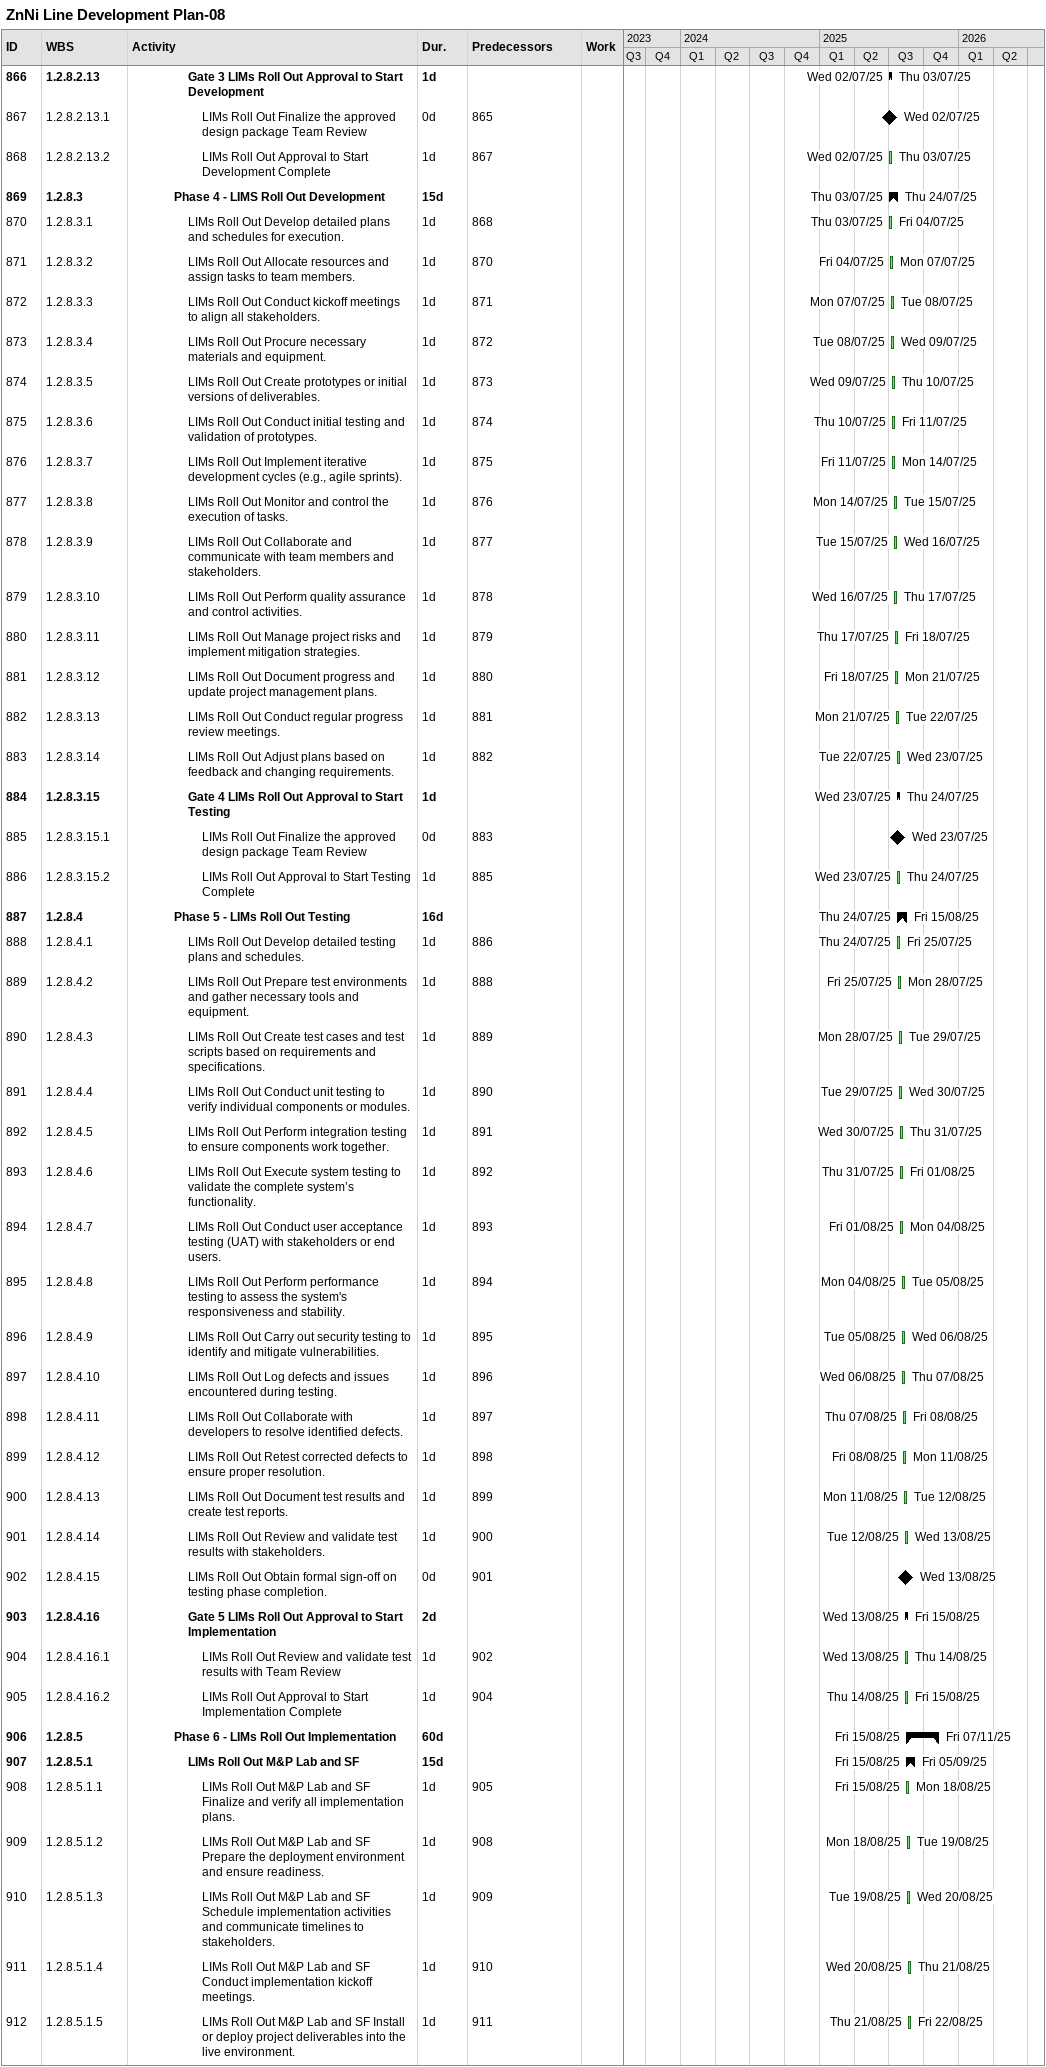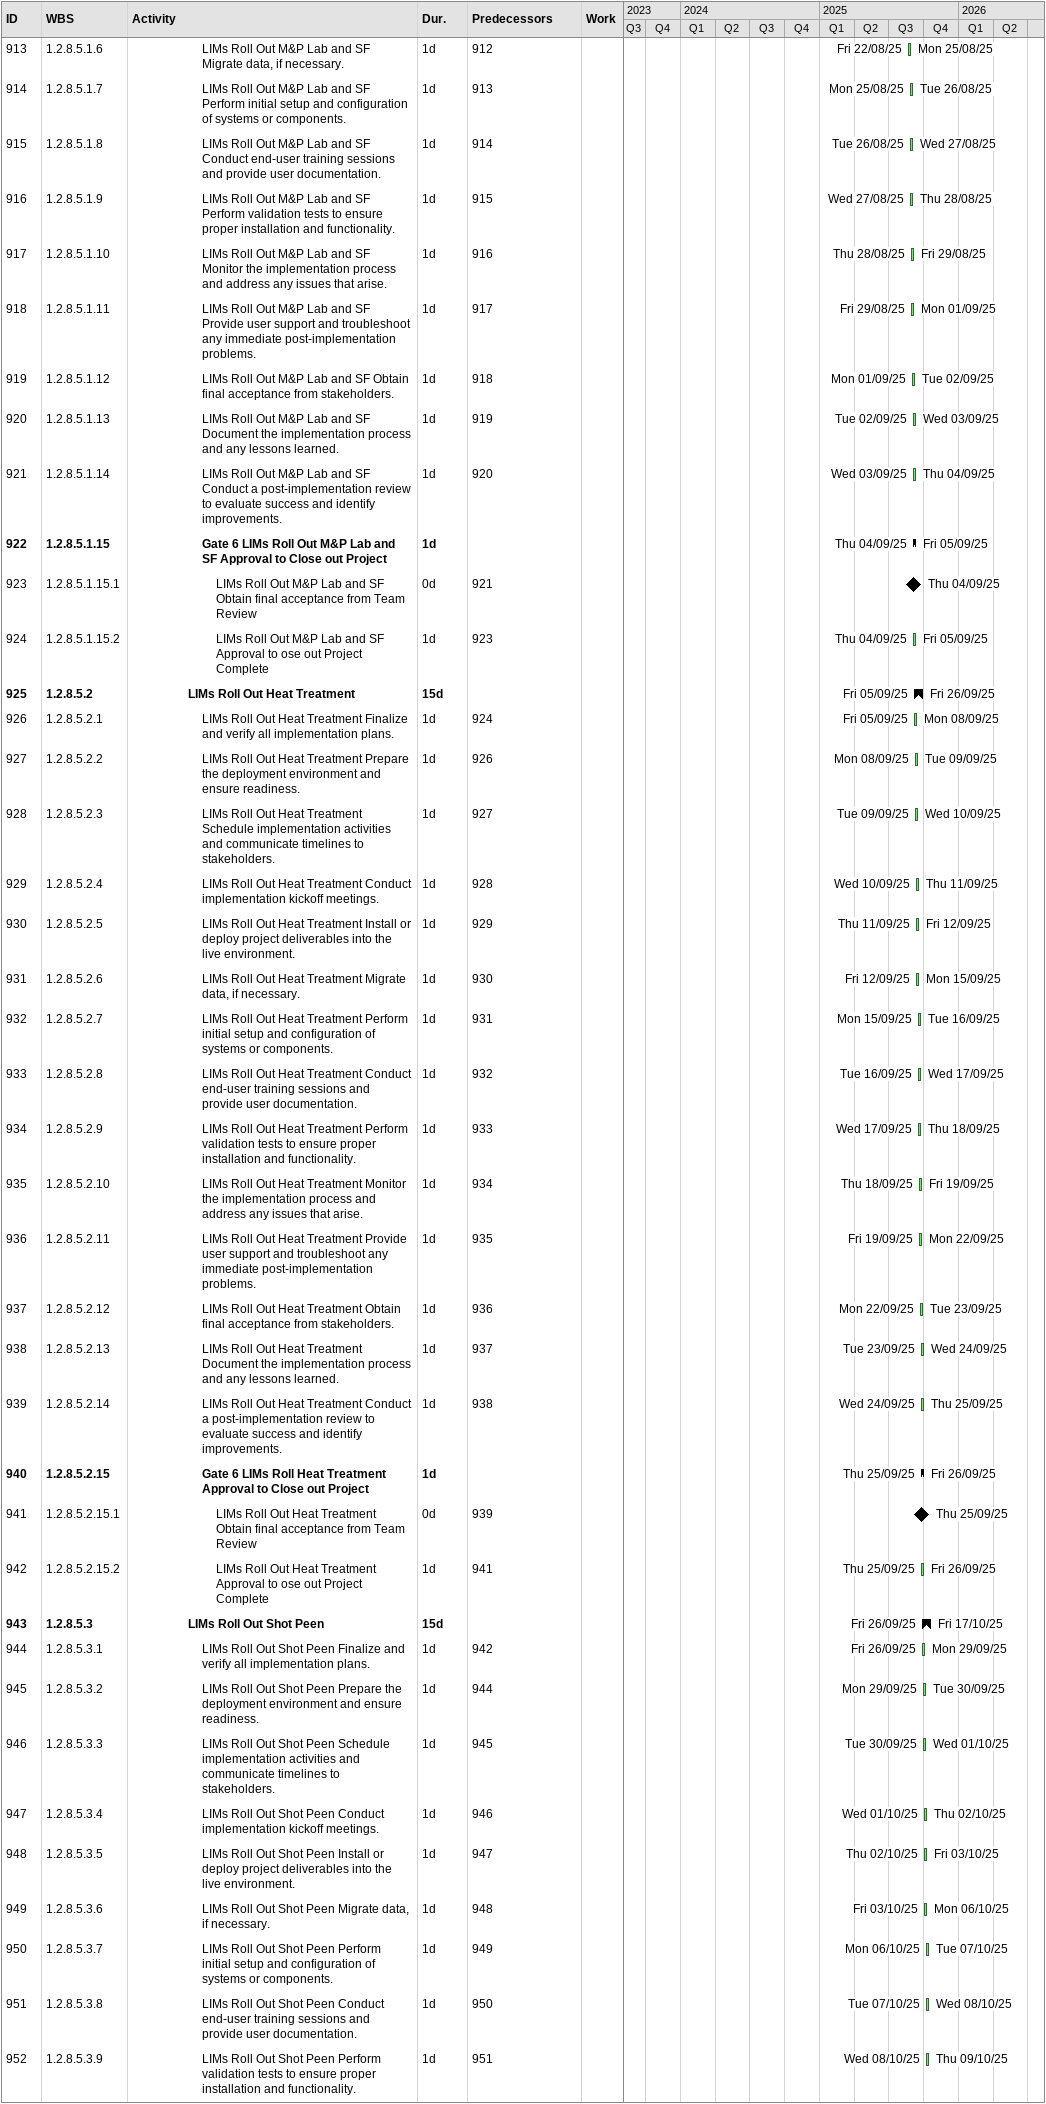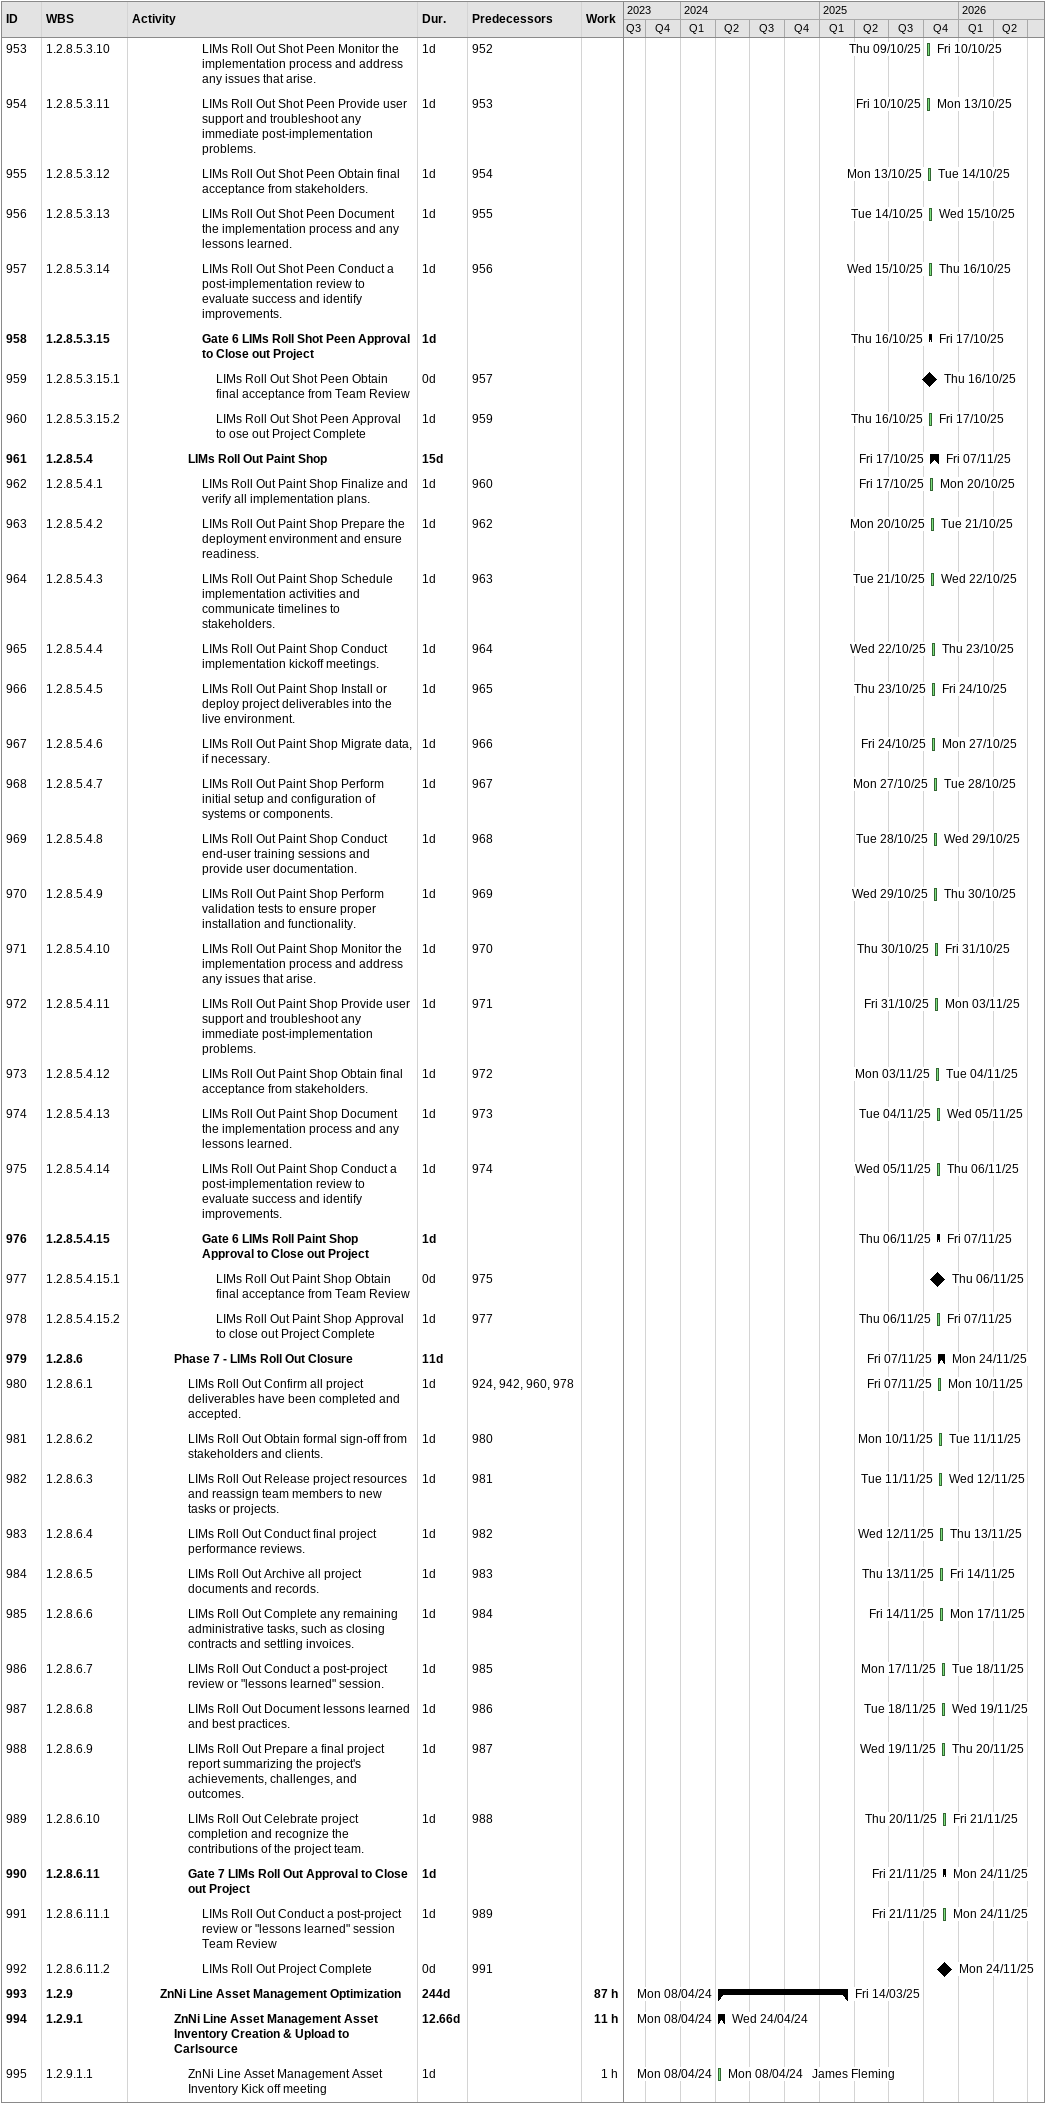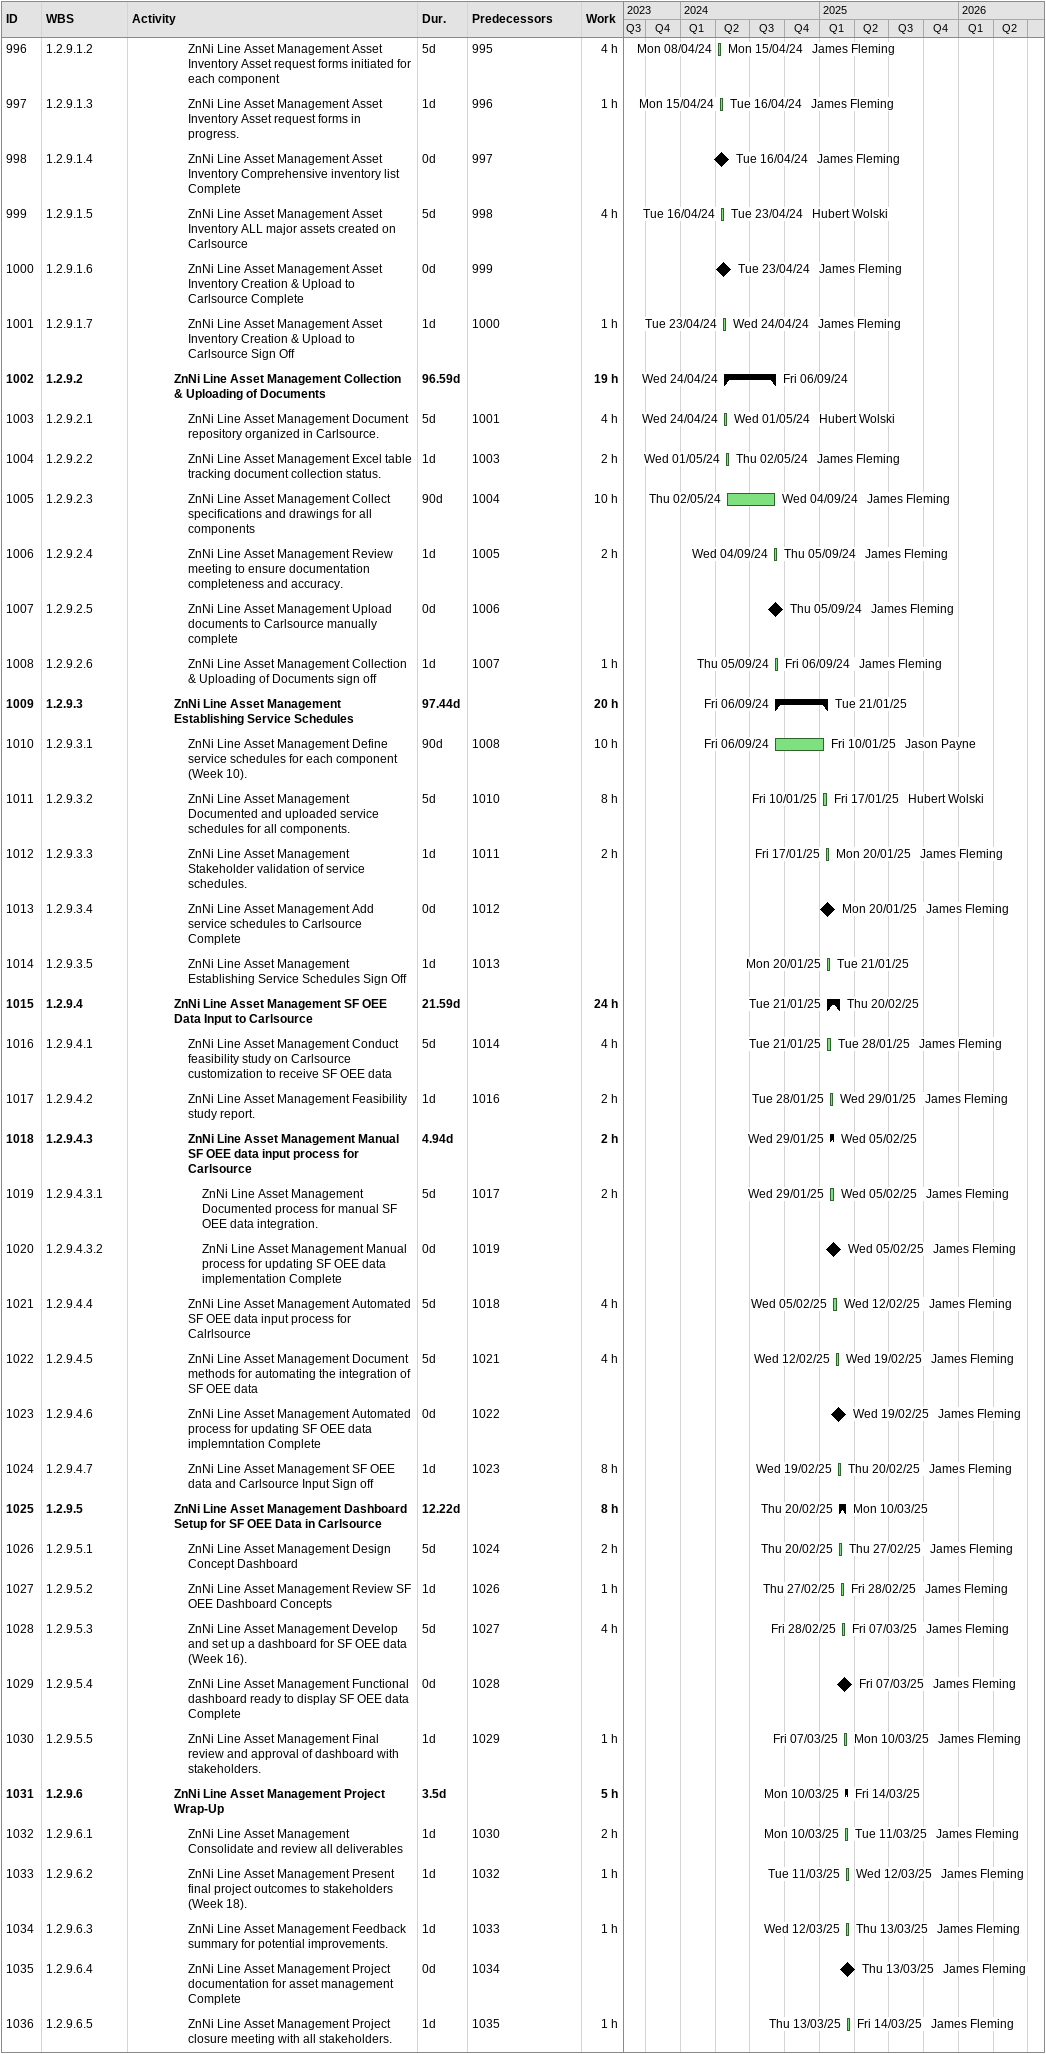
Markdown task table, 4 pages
ZnNi Line Development Plan-08

| ID | WBS | Task | Duration | Start | Finish | Predecessors | Resources | Work (h) |
|---|---|---|---|---|---|---|---|---|
| 866 | 1.2.8.2.13 | **Gate 3 LIMs Roll Out Approval to Start Development** | 1d | 2025-07-02 | 2025-07-03 |  |  |  |
| 867 | 1.2.8.2.13.1 | LIMs Roll Out Finalize the approved design package Team Review | 0d | 2025-07-02 | 2025-07-02 | 865 |  |  |
| 868 | 1.2.8.2.13.2 | LIMs Roll Out Approval to Start Development Complete | 1d | 2025-07-02 | 2025-07-03 | 867 |  |  |
| 869 | 1.2.8.3 | **Phase 4 - LIMS Roll Out Development** | 15d | 2025-07-03 | 2025-07-24 |  |  |  |
| 870 | 1.2.8.3.1 | LIMs Roll Out Develop detailed plans and schedules for execution. | 1d | 2025-07-03 | 2025-07-04 | 868 |  |  |
| 871 | 1.2.8.3.2 | LIMs Roll Out Allocate resources and assign tasks to team members. | 1d | 2025-07-04 | 2025-07-07 | 870 |  |  |
| 872 | 1.2.8.3.3 | LIMs Roll Out Conduct kickoff meetings to align all stakeholders. | 1d | 2025-07-07 | 2025-07-08 | 871 |  |  |
| 873 | 1.2.8.3.4 | LIMs Roll Out Procure necessary materials and equipment. | 1d | 2025-07-08 | 2025-07-09 | 872 |  |  |
| 874 | 1.2.8.3.5 | LIMs Roll Out Create prototypes or initial versions of deliverables. | 1d | 2025-07-09 | 2025-07-10 | 873 |  |  |
| 875 | 1.2.8.3.6 | LIMs Roll Out Conduct initial testing and validation of prototypes. | 1d | 2025-07-10 | 2025-07-11 | 874 |  |  |
| 876 | 1.2.8.3.7 | LIMs Roll Out Implement iterative development cycles (e.g., agile sprints). | 1d | 2025-07-11 | 2025-07-14 | 875 |  |  |
| 877 | 1.2.8.3.8 | LIMs Roll Out Monitor and control the execution of tasks. | 1d | 2025-07-14 | 2025-07-15 | 876 |  |  |
| 878 | 1.2.8.3.9 | LIMs Roll Out Collaborate and communicate with team members and stakeholders. | 1d | 2025-07-15 | 2025-07-16 | 877 |  |  |
| 879 | 1.2.8.3.10 | LIMs Roll Out Perform quality assurance and control activities. | 1d | 2025-07-16 | 2025-07-17 | 878 |  |  |
| 880 | 1.2.8.3.11 | LIMs Roll Out Manage project risks and implement mitigation strategies. | 1d | 2025-07-17 | 2025-07-18 | 879 |  |  |
| 881 | 1.2.8.3.12 | LIMs Roll Out Document progress and update project management plans. | 1d | 2025-07-18 | 2025-07-21 | 880 |  |  |
| 882 | 1.2.8.3.13 | LIMs Roll Out Conduct regular progress review meetings. | 1d | 2025-07-21 | 2025-07-22 | 881 |  |  |
| 883 | 1.2.8.3.14 | LIMs Roll Out Adjust plans based on feedback and changing requirements. | 1d | 2025-07-22 | 2025-07-23 | 882 |  |  |
| 884 | 1.2.8.3.15 | **Gate 4 LIMs Roll Out Approval to Start Testing** | 1d | 2025-07-23 | 2025-07-24 |  |  |  |
| 885 | 1.2.8.3.15.1 | LIMs Roll Out Finalize the approved design package Team Review | 0d | 2025-07-23 | 2025-07-23 | 883 |  |  |
| 886 | 1.2.8.3.15.2 | LIMs Roll Out Approval to Start Testing Complete | 1d | 2025-07-23 | 2025-07-24 | 885 |  |  |
| 887 | 1.2.8.4 | **Phase 5 - LIMs Roll Out Testing** | 16d | 2025-07-24 | 2025-08-15 |  |  |  |
| 888 | 1.2.8.4.1 | LIMs Roll Out Develop detailed testing plans and schedules. | 1d | 2025-07-24 | 2025-07-25 | 886 |  |  |
| 889 | 1.2.8.4.2 | LIMs Roll Out Prepare test environments and gather necessary tools and equipment. | 1d | 2025-07-25 | 2025-07-28 | 888 |  |  |
| 890 | 1.2.8.4.3 | LIMs Roll Out Create test cases and test scripts based on requirements and specifications. | 1d | 2025-07-28 | 2025-07-29 | 889 |  |  |
| 891 | 1.2.8.4.4 | LIMs Roll Out Conduct unit testing to verify individual components or modules. | 1d | 2025-07-29 | 2025-07-30 | 890 |  |  |
| 892 | 1.2.8.4.5 | LIMs Roll Out Perform integration testing to ensure components work together. | 1d | 2025-07-30 | 2025-07-31 | 891 |  |  |
| 893 | 1.2.8.4.6 | LIMs Roll Out Execute system testing to validate the complete system’s functionality. | 1d | 2025-07-31 | 2025-08-01 | 892 |  |  |
| 894 | 1.2.8.4.7 | LIMs Roll Out Conduct user acceptance testing (UAT) with stakeholders or end users. | 1d | 2025-08-01 | 2025-08-04 | 893 |  |  |
| 895 | 1.2.8.4.8 | LIMs Roll Out Perform performance testing to assess the system's responsiveness and stability. | 1d | 2025-08-04 | 2025-08-05 | 894 |  |  |
| 896 | 1.2.8.4.9 | LIMs Roll Out Carry out security testing to identify and mitigate vulnerabilities. | 1d | 2025-08-05 | 2025-08-06 | 895 |  |  |
| 897 | 1.2.8.4.10 | LIMs Roll Out Log defects and issues encountered during testing. | 1d | 2025-08-06 | 2025-08-07 | 896 |  |  |
| 898 | 1.2.8.4.11 | LIMs Roll Out Collaborate with developers to resolve identified defects. | 1d | 2025-08-07 | 2025-08-08 | 897 |  |  |
| 899 | 1.2.8.4.12 | LIMs Roll Out Retest corrected defects to ensure proper resolution. | 1d | 2025-08-08 | 2025-08-11 | 898 |  |  |
| 900 | 1.2.8.4.13 | LIMs Roll Out Document test results and create test reports. | 1d | 2025-08-11 | 2025-08-12 | 899 |  |  |
| 901 | 1.2.8.4.14 | LIMs Roll Out Review and validate test results with stakeholders. | 1d | 2025-08-12 | 2025-08-13 | 900 |  |  |
| 902 | 1.2.8.4.15 | LIMs Roll Out Obtain formal sign-off on testing phase completion. | 0d | 2025-08-13 | 2025-08-13 | 901 |  |  |
| 903 | 1.2.8.4.16 | **Gate 5 LIMs Roll Out Approval to Start Implementation** | 2d | 2025-08-13 | 2025-08-15 |  |  |  |
| 904 | 1.2.8.4.16.1 | LIMs Roll Out Review and validate test results with Team Review | 1d | 2025-08-13 | 2025-08-14 | 902 |  |  |
| 905 | 1.2.8.4.16.2 | LIMs Roll Out Approval to Start Implementation Complete | 1d | 2025-08-14 | 2025-08-15 | 904 |  |  |
| 906 | 1.2.8.5 | **Phase 6 - LIMs Roll Out Implementation** | 60d | 2025-08-15 | 2025-11-07 |  |  |  |
| 907 | 1.2.8.5.1 | **LIMs Roll Out M&P Lab and SF** | 15d | 2025-08-15 | 2025-09-05 |  |  |  |
| 908 | 1.2.8.5.1.1 | LIMs Roll Out M&P Lab and SF Finalize and verify all implementation plans. | 1d | 2025-08-15 | 2025-08-18 | 905 |  |  |
| 909 | 1.2.8.5.1.2 | LIMs Roll Out M&P Lab and SF Prepare the deployment environment and ensure readiness. | 1d | 2025-08-18 | 2025-08-19 | 908 |  |  |
| 910 | 1.2.8.5.1.3 | LIMs Roll Out M&P Lab and SF Schedule implementation activities and communicate timelines to stakeholders. | 1d | 2025-08-19 | 2025-08-20 | 909 |  |  |
| 911 | 1.2.8.5.1.4 | LIMs Roll Out M&P Lab and SF Conduct implementation kickoff meetings. | 1d | 2025-08-20 | 2025-08-21 | 910 |  |  |
| 912 | 1.2.8.5.1.5 | LIMs Roll Out M&P Lab and SF Install or deploy project deliverables into the live environment. | 1d | 2025-08-21 | 2025-08-22 | 911 |  |  |
| 913 | 1.2.8.5.1.6 | LIMs Roll Out M&P Lab and SF Migrate data, if necessary. | 1d | 2025-08-22 | 2025-08-25 | 912 |  |  |
| 914 | 1.2.8.5.1.7 | LIMs Roll Out M&P Lab and SF Perform initial setup and configuration of systems or components. | 1d | 2025-08-25 | 2025-08-26 | 913 |  |  |
| 915 | 1.2.8.5.1.8 | LIMs Roll Out M&P Lab and SF Conduct end-user training sessions and provide user documentation. | 1d | 2025-08-26 | 2025-08-27 | 914 |  |  |
| 916 | 1.2.8.5.1.9 | LIMs Roll Out M&P Lab and SF Perform validation tests to ensure proper installation and functionality. | 1d | 2025-08-27 | 2025-08-28 | 915 |  |  |
| 917 | 1.2.8.5.1.10 | LIMs Roll Out M&P Lab and SF Monitor the implementation process and address any issues that arise. | 1d | 2025-08-28 | 2025-08-29 | 916 |  |  |
| 918 | 1.2.8.5.1.11 | LIMs Roll Out M&P Lab and SF Provide user support and troubleshoot any immediate post-implementation problems. | 1d | 2025-08-29 | 2025-09-01 | 917 |  |  |
| 919 | 1.2.8.5.1.12 | LIMs Roll Out M&P Lab and SF Obtain final acceptance from stakeholders. | 1d | 2025-09-01 | 2025-09-02 | 918 |  |  |
| 920 | 1.2.8.5.1.13 | LIMs Roll Out M&P Lab and SF Document the implementation process and any lessons learned. | 1d | 2025-09-02 | 2025-09-03 | 919 |  |  |
| 921 | 1.2.8.5.1.14 | LIMs Roll Out M&P Lab and SF Conduct a post-implementation review to evaluate success and identify improvements. | 1d | 2025-09-03 | 2025-09-04 | 920 |  |  |
| 922 | 1.2.8.5.1.15 | **Gate 6 LIMs Roll Out M&P Lab and SF Approval to Close out Project** | 1d | 2025-09-04 | 2025-09-05 |  |  |  |
| 923 | 1.2.8.5.1.15.1 | LIMs Roll Out M&P Lab and SF Obtain final acceptance from Team Review | 0d | 2025-09-04 | 2025-09-04 | 921 |  |  |
| 924 | 1.2.8.5.1.15.2 | LIMs Roll Out M&P Lab and SF Approval to ose out Project Complete | 1d | 2025-09-04 | 2025-09-05 | 923 |  |  |
| 925 | 1.2.8.5.2 | **LIMs Roll Out Heat Treatment** | 15d | 2025-09-05 | 2025-09-26 |  |  |  |
| 926 | 1.2.8.5.2.1 | LIMs Roll Out Heat Treatment Finalize and verify all implementation plans. | 1d | 2025-09-05 | 2025-09-08 | 924 |  |  |
| 927 | 1.2.8.5.2.2 | LIMs Roll Out Heat Treatment Prepare the deployment environment and ensure readiness. | 1d | 2025-09-08 | 2025-09-09 | 926 |  |  |
| 928 | 1.2.8.5.2.3 | LIMs Roll Out Heat Treatment Schedule implementation activities and communicate timelines to stakeholders. | 1d | 2025-09-09 | 2025-09-10 | 927 |  |  |
| 929 | 1.2.8.5.2.4 | LIMs Roll Out Heat Treatment Conduct implementation kickoff meetings. | 1d | 2025-09-10 | 2025-09-11 | 928 |  |  |
| 930 | 1.2.8.5.2.5 | LIMs Roll Out Heat Treatment Install or deploy project deliverables into the live environment. | 1d | 2025-09-11 | 2025-09-12 | 929 |  |  |
| 931 | 1.2.8.5.2.6 | LIMs Roll Out Heat Treatment Migrate data, if necessary. | 1d | 2025-09-12 | 2025-09-15 | 930 |  |  |
| 932 | 1.2.8.5.2.7 | LIMs Roll Out Heat Treatment Perform initial setup and configuration of systems or components. | 1d | 2025-09-15 | 2025-09-16 | 931 |  |  |
| 933 | 1.2.8.5.2.8 | LIMs Roll Out Heat Treatment Conduct end-user training sessions and provide user documentation. | 1d | 2025-09-16 | 2025-09-17 | 932 |  |  |
| 934 | 1.2.8.5.2.9 | LIMs Roll Out Heat Treatment Perform validation tests to ensure proper installation and functionality. | 1d | 2025-09-17 | 2025-09-18 | 933 |  |  |
| 935 | 1.2.8.5.2.10 | LIMs Roll Out Heat Treatment Monitor the implementation process and address any issues that arise. | 1d | 2025-09-18 | 2025-09-19 | 934 |  |  |
| 936 | 1.2.8.5.2.11 | LIMs Roll Out Heat Treatment Provide user support and troubleshoot any immediate post-implementation problems. | 1d | 2025-09-19 | 2025-09-22 | 935 |  |  |
| 937 | 1.2.8.5.2.12 | LIMs Roll Out Heat Treatment Obtain final acceptance from stakeholders. | 1d | 2025-09-22 | 2025-09-23 | 936 |  |  |
| 938 | 1.2.8.5.2.13 | LIMs Roll Out Heat Treatment Document the implementation process and any lessons learned. | 1d | 2025-09-23 | 2025-09-24 | 937 |  |  |
| 939 | 1.2.8.5.2.14 | LIMs Roll Out Heat Treatment Conduct a post-implementation review to evaluate success and identify improvements. | 1d | 2025-09-24 | 2025-09-25 | 938 |  |  |
| 940 | 1.2.8.5.2.15 | **Gate 6 LIMs Roll Heat Treatment Approval to Close out Project** | 1d | 2025-09-25 | 2025-09-26 |  |  |  |
| 941 | 1.2.8.5.2.15.1 | LIMs Roll Out Heat Treatment Obtain final acceptance from Team Review | 0d | 2025-09-25 | 2025-09-25 | 939 |  |  |
| 942 | 1.2.8.5.2.15.2 | LIMs Roll Out Heat Treatment Approval to ose out Project Complete | 1d | 2025-09-25 | 2025-09-26 | 941 |  |  |
| 943 | 1.2.8.5.3 | **LIMs Roll Out Shot Peen** | 15d | 2025-09-26 | 2025-10-17 |  |  |  |
| 944 | 1.2.8.5.3.1 | LIMs Roll Out Shot Peen Finalize and verify all implementation plans. | 1d | 2025-09-26 | 2025-09-29 | 942 |  |  |
| 945 | 1.2.8.5.3.2 | LIMs Roll Out Shot Peen Prepare the deployment environment and ensure readiness. | 1d | 2025-09-29 | 2025-09-30 | 944 |  |  |
| 946 | 1.2.8.5.3.3 | LIMs Roll Out Shot Peen Schedule implementation activities and communicate timelines to stakeholders. | 1d | 2025-09-30 | 2025-10-01 | 945 |  |  |
| 947 | 1.2.8.5.3.4 | LIMs Roll Out Shot Peen Conduct implementation kickoff meetings. | 1d | 2025-10-01 | 2025-10-02 | 946 |  |  |
| 948 | 1.2.8.5.3.5 | LIMs Roll Out Shot Peen Install or deploy project deliverables into the live environment. | 1d | 2025-10-02 | 2025-10-03 | 947 |  |  |
| 949 | 1.2.8.5.3.6 | LIMs Roll Out Shot Peen Migrate data, if necessary. | 1d | 2025-10-03 | 2025-10-06 | 948 |  |  |
| 950 | 1.2.8.5.3.7 | LIMs Roll Out Shot Peen Perform initial setup and configuration of systems or components. | 1d | 2025-10-06 | 2025-10-07 | 949 |  |  |
| 951 | 1.2.8.5.3.8 | LIMs Roll Out Shot Peen Conduct end-user training sessions and provide user documentation. | 1d | 2025-10-07 | 2025-10-08 | 950 |  |  |
| 952 | 1.2.8.5.3.9 | LIMs Roll Out Shot Peen Perform validation tests to ensure proper installation and functionality. | 1d | 2025-10-08 | 2025-10-09 | 951 |  |  |
| 953 | 1.2.8.5.3.10 | LIMs Roll Out Shot Peen Monitor the implementation process and address any issues that arise. | 1d | 2025-10-09 | 2025-10-10 | 952 |  |  |
| 954 | 1.2.8.5.3.11 | LIMs Roll Out Shot Peen Provide user support and troubleshoot any immediate post-implementation problems. | 1d | 2025-10-10 | 2025-10-13 | 953 |  |  |
| 955 | 1.2.8.5.3.12 | LIMs Roll Out Shot Peen Obtain final acceptance from stakeholders. | 1d | 2025-10-13 | 2025-10-14 | 954 |  |  |
| 956 | 1.2.8.5.3.13 | LIMs Roll Out Shot Peen Document the implementation process and any lessons learned. | 1d | 2025-10-14 | 2025-10-15 | 955 |  |  |
| 957 | 1.2.8.5.3.14 | LIMs Roll Out Shot Peen Conduct a post-implementation review to evaluate success and identify improvements. | 1d | 2025-10-15 | 2025-10-16 | 956 |  |  |
| 958 | 1.2.8.5.3.15 | **Gate 6 LIMs Roll Shot Peen Approval to Close out Project** | 1d | 2025-10-16 | 2025-10-17 |  |  |  |
| 959 | 1.2.8.5.3.15.1 | LIMs Roll Out Shot Peen Obtain final acceptance from Team Review | 0d | 2025-10-16 | 2025-10-16 | 957 |  |  |
| 960 | 1.2.8.5.3.15.2 | LIMs Roll Out Shot Peen Approval to ose out Project Complete | 1d | 2025-10-16 | 2025-10-17 | 959 |  |  |
| 961 | 1.2.8.5.4 | **LIMs Roll Out Paint Shop** | 15d | 2025-10-17 | 2025-11-07 |  |  |  |
| 962 | 1.2.8.5.4.1 | LIMs Roll Out Paint Shop Finalize and verify all implementation plans. | 1d | 2025-10-17 | 2025-10-20 | 960 |  |  |
| 963 | 1.2.8.5.4.2 | LIMs Roll Out Paint Shop Prepare the deployment environment and ensure readiness. | 1d | 2025-10-20 | 2025-10-21 | 962 |  |  |
| 964 | 1.2.8.5.4.3 | LIMs Roll Out Paint Shop Schedule implementation activities and communicate timelines to stakeholders. | 1d | 2025-10-21 | 2025-10-22 | 963 |  |  |
| 965 | 1.2.8.5.4.4 | LIMs Roll Out Paint Shop Conduct implementation kickoff meetings. | 1d | 2025-10-22 | 2025-10-23 | 964 |  |  |
| 966 | 1.2.8.5.4.5 | LIMs Roll Out Paint Shop Install or deploy project deliverables into the live environment. | 1d | 2025-10-23 | 2025-10-24 | 965 |  |  |
| 967 | 1.2.8.5.4.6 | LIMs Roll Out Paint Shop Migrate data, if necessary. | 1d | 2025-10-24 | 2025-10-27 | 966 |  |  |
| 968 | 1.2.8.5.4.7 | LIMs Roll Out Paint Shop Perform initial setup and configuration of systems or components. | 1d | 2025-10-27 | 2025-10-28 | 967 |  |  |
| 969 | 1.2.8.5.4.8 | LIMs Roll Out Paint Shop Conduct end-user training sessions and provide user documentation. | 1d | 2025-10-28 | 2025-10-29 | 968 |  |  |
| 970 | 1.2.8.5.4.9 | LIMs Roll Out Paint Shop Perform validation tests to ensure proper installation and functionality. | 1d | 2025-10-29 | 2025-10-30 | 969 |  |  |
| 971 | 1.2.8.5.4.10 | LIMs Roll Out Paint Shop Monitor the implementation process and address any issues that arise. | 1d | 2025-10-30 | 2025-10-31 | 970 |  |  |
| 972 | 1.2.8.5.4.11 | LIMs Roll Out Paint Shop Provide user support and troubleshoot any immediate post-implementation problems. | 1d | 2025-10-31 | 2025-11-03 | 971 |  |  |
| 973 | 1.2.8.5.4.12 | LIMs Roll Out Paint Shop Obtain final acceptance from stakeholders. | 1d | 2025-11-03 | 2025-11-04 | 972 |  |  |
| 974 | 1.2.8.5.4.13 | LIMs Roll Out Paint Shop Document the implementation process and any lessons learned. | 1d | 2025-11-04 | 2025-11-05 | 973 |  |  |
| 975 | 1.2.8.5.4.14 | LIMs Roll Out Paint Shop Conduct a post-implementation review to evaluate success and identify improvements. | 1d | 2025-11-05 | 2025-11-06 | 974 |  |  |
| 976 | 1.2.8.5.4.15 | **Gate 6 LIMs Roll Paint Shop Approval to Close out Project** | 1d | 2025-11-06 | 2025-11-07 |  |  |  |
| 977 | 1.2.8.5.4.15.1 | LIMs Roll Out Paint Shop Obtain final acceptance from Team Review | 0d | 2025-11-06 | 2025-11-06 | 975 |  |  |
| 978 | 1.2.8.5.4.15.2 | LIMs Roll Out Paint Shop Approval to close out Project Complete | 1d | 2025-11-06 | 2025-11-07 | 977 |  |  |
| 979 | 1.2.8.6 | **Phase 7 - LIMs Roll Out Closure** | 11d | 2025-11-07 | 2025-11-24 |  |  |  |
| 980 | 1.2.8.6.1 | LIMs Roll Out Confirm all project deliverables have been completed and accepted. | 1d | 2025-11-07 | 2025-11-10 | 924, 942, 960, 978 |  |  |
| 981 | 1.2.8.6.2 | LIMs Roll Out Obtain formal sign-off from stakeholders and clients. | 1d | 2025-11-10 | 2025-11-11 | 980 |  |  |
| 982 | 1.2.8.6.3 | LIMs Roll Out Release project resources and reassign team members to new tasks or projects. | 1d | 2025-11-11 | 2025-11-12 | 981 |  |  |
| 983 | 1.2.8.6.4 | LIMs Roll Out Conduct final project performance reviews. | 1d | 2025-11-12 | 2025-11-13 | 982 |  |  |
| 984 | 1.2.8.6.5 | LIMs Roll Out Archive all project documents and records. | 1d | 2025-11-13 | 2025-11-14 | 983 |  |  |
| 985 | 1.2.8.6.6 | LIMs Roll Out Complete any remaining administrative tasks, such as closing contracts and settling invoices. | 1d | 2025-11-14 | 2025-11-17 | 984 |  |  |
| 986 | 1.2.8.6.7 | LIMs Roll Out Conduct a post-project review or "lessons learned" session. | 1d | 2025-11-17 | 2025-11-18 | 985 |  |  |
| 987 | 1.2.8.6.8 | LIMs Roll Out Document lessons learned and best practices. | 1d | 2025-11-18 | 2025-11-19 | 986 |  |  |
| 988 | 1.2.8.6.9 | LIMs Roll Out Prepare a final project report summarizing the project's achievements, challenges, and outcomes. | 1d | 2025-11-19 | 2025-11-20 | 987 |  |  |
| 989 | 1.2.8.6.10 | LIMs Roll Out Celebrate project completion and recognize the contributions of the project team. | 1d | 2025-11-20 | 2025-11-21 | 988 |  |  |
| 990 | 1.2.8.6.11 | **Gate 7 LIMs Roll Out Approval to Close out Project** | 1d | 2025-11-21 | 2025-11-24 |  |  |  |
| 991 | 1.2.8.6.11.1 | LIMs Roll Out Conduct a post-project review or "lessons learned" session Team Review | 1d | 2025-11-21 | 2025-11-24 | 989 |  |  |
| 992 | 1.2.8.6.11.2 | LIMs Roll Out Project Complete | 0d | 2025-11-24 | 2025-11-24 | 991 |  |  |
| 993 | 1.2.9 | **ZnNi Line Asset Management Optimization** | 244d | 2024-04-08 | 2025-03-14 |  |  | 87 |
| 994 | 1.2.9.1 | **ZnNi Line Asset Management Asset Inventory Creation & Upload to Carlsource** | 12.66d | 2024-04-08 | 2024-04-24 |  |  | 11 |
| 995 | 1.2.9.1.1 | ZnNi Line Asset Management Asset Inventory Kick off meeting | 1d | 2024-04-08 | 2024-04-08 |  | James Fleming | 1 |
| 996 | 1.2.9.1.2 | ZnNi Line Asset Management Asset Inventory Asset request forms initiated for each component | 5d | 2024-04-08 | 2024-04-15 | 995 | James Fleming | 4 |
| 997 | 1.2.9.1.3 | ZnNi Line Asset Management Asset Inventory Asset request forms in progress. | 1d | 2024-04-15 | 2024-04-16 | 996 | James Fleming | 1 |
| 998 | 1.2.9.1.4 | ZnNi Line Asset Management Asset Inventory Comprehensive inventory list Complete | 0d | 2024-04-16 | 2024-04-16 | 997 | James Fleming |  |
| 999 | 1.2.9.1.5 | ZnNi Line Asset Management Asset Inventory ALL major assets created on Carlsource | 5d | 2024-04-16 | 2024-04-23 | 998 | Hubert Wolski | 4 |
| 1000 | 1.2.9.1.6 | ZnNi Line Asset Management Asset Inventory Creation & Upload to Carlsource Complete | 0d | 2024-04-23 | 2024-04-23 | 999 | James Fleming |  |
| 1001 | 1.2.9.1.7 | ZnNi Line Asset Management Asset Inventory Creation & Upload to Carlsource Sign Off | 1d | 2024-04-23 | 2024-04-24 | 1000 | James Fleming | 1 |
| 1002 | 1.2.9.2 | **ZnNi Line Asset Management Collection & Uploading of Documents** | 96.59d | 2024-04-24 | 2024-09-06 |  |  | 19 |
| 1003 | 1.2.9.2.1 | ZnNi Line Asset Management Document repository organized in Carlsource. | 5d | 2024-04-24 | 2024-05-01 | 1001 | Hubert Wolski | 4 |
| 1004 | 1.2.9.2.2 | ZnNi Line Asset Management Excel table tracking document collection status. | 1d | 2024-05-01 | 2024-05-02 | 1003 | James Fleming | 2 |
| 1005 | 1.2.9.2.3 | ZnNi Line Asset Management Collect specifications and drawings for all components | 90d | 2024-05-02 | 2024-09-04 | 1004 | James Fleming | 10 |
| 1006 | 1.2.9.2.4 | ZnNi Line Asset Management Review meeting to ensure documentation completeness and accuracy. | 1d | 2024-09-04 | 2024-09-05 | 1005 | James Fleming | 2 |
| 1007 | 1.2.9.2.5 | ZnNi Line Asset Management Upload documents to Carlsource manually complete | 0d | 2024-09-05 | 2024-09-05 | 1006 | James Fleming |  |
| 1008 | 1.2.9.2.6 | ZnNi Line Asset Management Collection & Uploading of Documents sign off | 1d | 2024-09-05 | 2024-09-06 | 1007 | James Fleming | 1 |
| 1009 | 1.2.9.3 | **ZnNi Line Asset Management Establishing Service Schedules** | 97.44d | 2024-09-06 | 2025-01-21 |  |  | 20 |
| 1010 | 1.2.9.3.1 | ZnNi Line Asset Management Define service schedules for each component (Week 10). | 90d | 2024-09-06 | 2025-01-10 | 1008 | Jason Payne | 10 |
| 1011 | 1.2.9.3.2 | ZnNi Line Asset Management Documented and uploaded service schedules for all components. | 5d | 2025-01-10 | 2025-01-17 | 1010 | Hubert Wolski | 8 |
| 1012 | 1.2.9.3.3 | ZnNi Line Asset Management Stakeholder validation of service schedules. | 1d | 2025-01-17 | 2025-01-20 | 1011 | James Fleming | 2 |
| 1013 | 1.2.9.3.4 | ZnNi Line Asset Management Add service schedules to Carlsource Complete | 0d | 2025-01-20 | 2025-01-20 | 1012 | James Fleming |  |
| 1014 | 1.2.9.3.5 | ZnNi Line Asset Management Establishing Service Schedules Sign Off | 1d | 2025-01-20 | 2025-01-21 | 1013 |  |  |
| 1015 | 1.2.9.4 | **ZnNi Line Asset Management SF OEE Data Input to Carlsource** | 21.59d | 2025-01-21 | 2025-02-20 |  |  | 24 |
| 1016 | 1.2.9.4.1 | ZnNi Line Asset Management Conduct feasibility study on Carlsource customization to receive SF OEE data | 5d | 2025-01-21 | 2025-01-28 | 1014 | James Fleming | 4 |
| 1017 | 1.2.9.4.2 | ZnNi Line Asset Management Feasibility study report. | 1d | 2025-01-28 | 2025-01-29 | 1016 | James Fleming | 2 |
| 1018 | 1.2.9.4.3 | **ZnNi Line Asset Management Manual SF OEE data input process for Carlsource** | 4.94d | 2025-01-29 | 2025-02-05 |  |  | 2 |
| 1019 | 1.2.9.4.3.1 | ZnNi Line Asset Management Documented process for manual SF OEE data integration. | 5d | 2025-01-29 | 2025-02-05 | 1017 | James Fleming | 2 |
| 1020 | 1.2.9.4.3.2 | ZnNi Line Asset Management Manual process for updating SF OEE data implementation Complete | 0d | 2025-02-05 | 2025-02-05 | 1019 | James Fleming |  |
| 1021 | 1.2.9.4.4 | ZnNi Line Asset Management Automated SF OEE data input process for Calrlsource | 5d | 2025-02-05 | 2025-02-12 | 1018 | James Fleming | 4 |
| 1022 | 1.2.9.4.5 | ZnNi Line Asset Management Document methods for automating the integration of SF OEE data | 5d | 2025-02-12 | 2025-02-19 | 1021 | James Fleming | 4 |
| 1023 | 1.2.9.4.6 | ZnNi Line Asset Management Automated process for updating SF OEE data implemntation Complete | 0d | 2025-02-19 | 2025-02-19 | 1022 | James Fleming |  |
| 1024 | 1.2.9.4.7 | ZnNi Line Asset Management SF OEE data and Carlsource Input Sign off | 1d | 2025-02-19 | 2025-02-20 | 1023 | James Fleming | 8 |
| 1025 | 1.2.9.5 | **ZnNi Line Asset Management Dashboard Setup for SF OEE Data in Carlsource** | 12.22d | 2025-02-20 | 2025-03-10 |  |  | 8 |
| 1026 | 1.2.9.5.1 | ZnNi Line Asset Management Design Concept Dashboard | 5d | 2025-02-20 | 2025-02-27 | 1024 | James Fleming | 2 |
| 1027 | 1.2.9.5.2 | ZnNi Line Asset Management Review SF OEE Dashboard Concepts | 1d | 2025-02-27 | 2025-02-28 | 1026 | James Fleming | 1 |
| 1028 | 1.2.9.5.3 | ZnNi Line Asset Management Develop and set up a dashboard for SF OEE data (Week 16). | 5d | 2025-02-28 | 2025-03-07 | 1027 | James Fleming | 4 |
| 1029 | 1.2.9.5.4 | ZnNi Line Asset Management Functional dashboard ready to display SF OEE data Complete | 0d | 2025-03-07 | 2025-03-07 | 1028 | James Fleming |  |
| 1030 | 1.2.9.5.5 | ZnNi Line Asset Management Final review and approval of dashboard with stakeholders. | 1d | 2025-03-07 | 2025-03-10 | 1029 | James Fleming | 1 |
| 1031 | 1.2.9.6 | **ZnNi Line Asset Management Project Wrap-Up** | 3.5d | 2025-03-10 | 2025-03-14 |  |  | 5 |
| 1032 | 1.2.9.6.1 | ZnNi Line Asset Management Consolidate and review all deliverables | 1d | 2025-03-10 | 2025-03-11 | 1030 | James Fleming | 2 |
| 1033 | 1.2.9.6.2 | ZnNi Line Asset Management Present final project outcomes to stakeholders (Week 18). | 1d | 2025-03-11 | 2025-03-12 | 1032 | James Fleming | 1 |
| 1034 | 1.2.9.6.3 | ZnNi Line Asset Management Feedback summary for potential improvements. | 1d | 2025-03-12 | 2025-03-13 | 1033 | James Fleming | 1 |
| 1035 | 1.2.9.6.4 | ZnNi Line Asset Management Project documentation for asset management Complete | 0d | 2025-03-13 | 2025-03-13 | 1034 | James Fleming |  |
| 1036 | 1.2.9.6.5 | ZnNi Line Asset Management Project closure meeting with all stakeholders. | 1d | 2025-03-13 | 2025-03-14 | 1035 | James Fleming | 1 |
